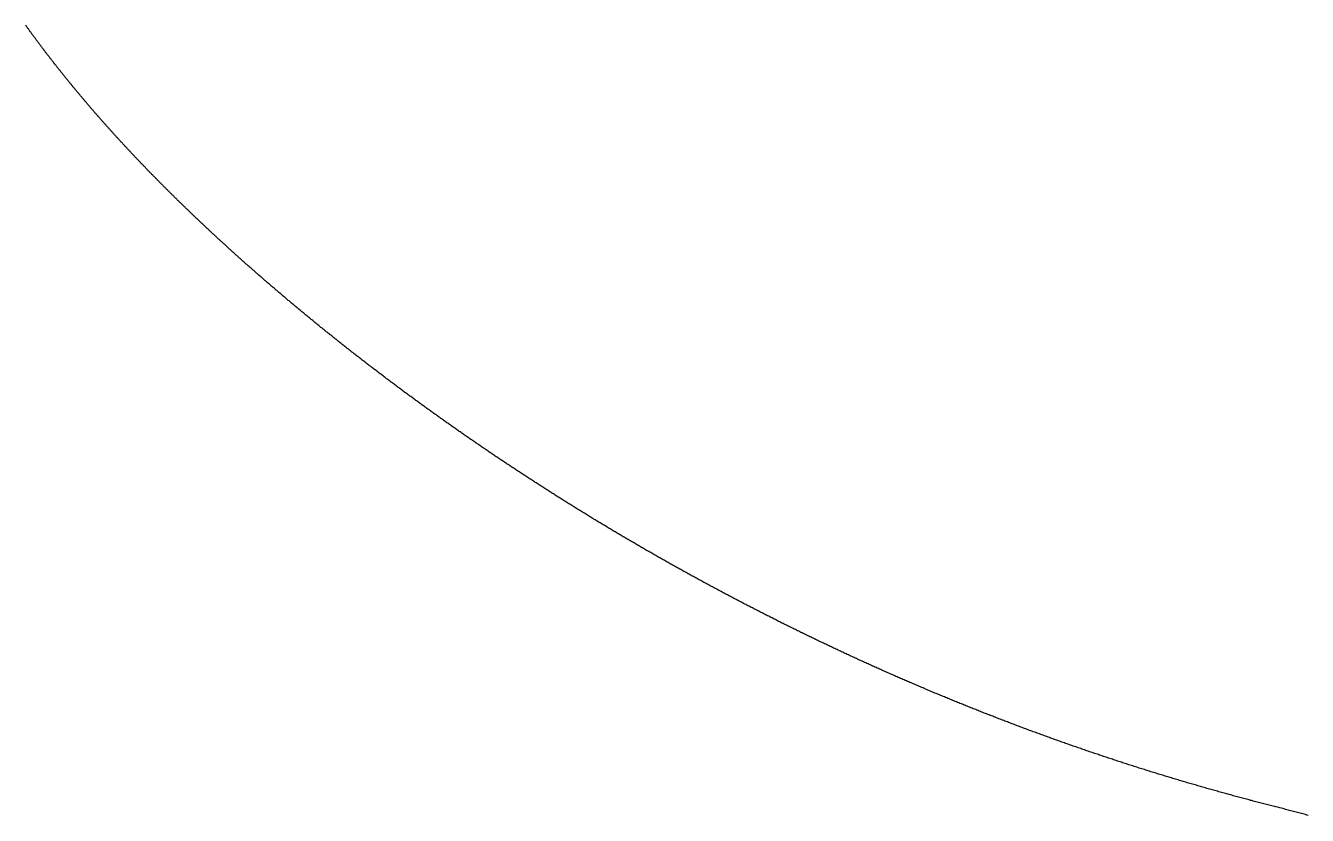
# Model space of a CAD drawing. Header units: millimetres. Extents: x 88 to 97873, y 32 to 55088.
# Drawn here: x 47984.33 to 48006.01, y 5143.49 to 5156.84 of the extents above; entities that cross this region are included whole.
import ezdxf

# ---------------------------------------------------------------- set-up
doc = ezdxf.new("R2010")
doc.units = ezdxf.units.MM
doc.header["$LTSCALE"] = 0.3

msp = doc.modelspace()

# ---------------------------------------------------------------- linework, layer by layer
msp.add_lwpolyline([(48006.026, 5143.489), (48006.003, 5143.495), (48005.98, 5143.501), (48005.958, 5143.507), (48005.935, 5143.513), (48005.912, 5143.52), (48005.889, 5143.526), (48005.866, 5143.532), (48005.843, 5143.538), (48005.821, 5143.544), (48005.798, 5143.55), (48005.775, 5143.555), (48005.752, 5143.561), (48005.729, 5143.567), (48005.707, 5143.573), (48005.684, 5143.579), (48005.661, 5143.585), (48005.638, 5143.591), (48005.616, 5143.597), (48005.593, 5143.603), (48005.57, 5143.609), (48005.547, 5143.614), (48005.525, 5143.62), (48005.502, 5143.626), (48005.479, 5143.632), (48005.457, 5143.638), (48005.434, 5143.644), (48005.411, 5143.649), (48005.389, 5143.655), (48005.366, 5143.661), (48005.343, 5143.667), (48005.321, 5143.673), (48005.298, 5143.679), (48005.275, 5143.685), (48005.253, 5143.69), (48005.23, 5143.696), (48005.208, 5143.702), (48005.185, 5143.708), (48005.162, 5143.714), (48005.14, 5143.72), (48005.117, 5143.726), (48005.095, 5143.732), (48005.072, 5143.738), (48005.05, 5143.743), (48005.027, 5143.749), (48005.004, 5143.755), (48004.982, 5143.761), (48004.959, 5143.767), (48004.937, 5143.773), (48004.914, 5143.779), (48004.892, 5143.785), (48004.87, 5143.791), (48004.847, 5143.797), (48004.825, 5143.803), (48004.802, 5143.81), (48004.78, 5143.816), (48004.757, 5143.822), (48004.735, 5143.828), (48004.713, 5143.834), (48004.69, 5143.84), (48004.668, 5143.846), (48004.645, 5143.852), (48004.623, 5143.858), (48004.601, 5143.865), (48004.578, 5143.871), (48004.556, 5143.877), (48004.534, 5143.883), (48004.511, 5143.889), (48004.489, 5143.896), (48004.467, 5143.902), (48004.444, 5143.908), (48004.422, 5143.914), (48004.4, 5143.921), (48004.378, 5143.927), (48004.355, 5143.933), (48004.333, 5143.94), (48004.311, 5143.946), (48004.289, 5143.952), (48004.266, 5143.959), (48004.244, 5143.965), (48004.222, 5143.971), (48004.2, 5143.978), (48004.178, 5143.984), (48004.155, 5143.99), (48004.133, 5143.997), (48004.111, 5144.003), (48004.089, 5144.01), (48004.067, 5144.016), (48004.045, 5144.023), (48004.023, 5144.029), (48004, 5144.036), (48003.978, 5144.042), (48003.956, 5144.049), (48003.934, 5144.055), (48003.912, 5144.062), (48003.89, 5144.068), (48003.868, 5144.075), (48003.846, 5144.081), (48003.824, 5144.088), (48003.802, 5144.094), (48003.78, 5144.101), (48003.758, 5144.108), (48003.736, 5144.114), (48003.714, 5144.121), (48003.692, 5144.127), (48003.67, 5144.134), (48003.648, 5144.141), (48003.626, 5144.147), (48003.604, 5144.154), (48003.582, 5144.161), (48003.56, 5144.167), (48003.538, 5144.174), (48003.516, 5144.181), (48003.494, 5144.188), (48003.473, 5144.194), (48003.451, 5144.201), (48003.429, 5144.208), (48003.407, 5144.215), (48003.385, 5144.221), (48003.363, 5144.228), (48003.341, 5144.235), (48003.32, 5144.242), (48003.298, 5144.249), (48003.276, 5144.255), (48003.254, 5144.262), (48003.232, 5144.269), (48003.211, 5144.276), (48003.189, 5144.283), (48003.167, 5144.29), (48003.145, 5144.297), (48003.124, 5144.304), (48003.102, 5144.31), (48003.08, 5144.317), (48003.059, 5144.324), (48003.037, 5144.331), (48003.015, 5144.338), (48002.993, 5144.345), (48002.972, 5144.352), (48002.95, 5144.359), (48002.928, 5144.366), (48002.907, 5144.373), (48002.885, 5144.38), (48002.864, 5144.387), (48002.842, 5144.394), (48002.82, 5144.401), (48002.799, 5144.408), (48002.777, 5144.415), (48002.756, 5144.423), (48002.734, 5144.43), (48002.712, 5144.437), (48002.691, 5144.444), (48002.669, 5144.451), (48002.648, 5144.458), (48002.626, 5144.465), (48002.605, 5144.472), (48002.583, 5144.48), (48002.562, 5144.487), (48002.54, 5144.494), (48002.519, 5144.501), (48002.497, 5144.508), (48002.476, 5144.516), (48002.455, 5144.523), (48002.433, 5144.53), (48002.412, 5144.537), (48002.39, 5144.545), (48002.369, 5144.552), (48002.347, 5144.559), (48002.326, 5144.566), (48002.305, 5144.574), (48002.283, 5144.581), (48002.262, 5144.588), (48002.241, 5144.596), (48002.219, 5144.603), (48002.198, 5144.61), (48002.177, 5144.618), (48002.155, 5144.625), (48002.134, 5144.632), (48002.113, 5144.64), (48002.092, 5144.647), (48002.07, 5144.655), (48002.049, 5144.662), (48002.028, 5144.669), (48002.007, 5144.677), (48001.985, 5144.684), (48001.964, 5144.692), (48001.943, 5144.699), (48001.922, 5144.707), (48001.9, 5144.714), (48001.879, 5144.722), (48001.858, 5144.729), (48001.837, 5144.737), (48001.816, 5144.744), (48001.795, 5144.752), (48001.774, 5144.759), (48001.752, 5144.767), (48001.731, 5144.774), (48001.71, 5144.782), (48001.689, 5144.789), (48001.668, 5144.797), (48001.647, 5144.805), (48001.626, 5144.812), (48001.605, 5144.82), (48001.584, 5144.827), (48001.563, 5144.835), (48001.542, 5144.843), (48001.521, 5144.85), (48001.5, 5144.858), (48001.479, 5144.866), (48001.458, 5144.873), (48001.437, 5144.881), (48001.416, 5144.889), (48001.395, 5144.897), (48001.374, 5144.904), (48001.353, 5144.912), (48001.332, 5144.92), (48001.311, 5144.927), (48001.29, 5144.935), (48001.269, 5144.943), (48001.248, 5144.951), (48001.228, 5144.958), (48001.207, 5144.966), (48001.186, 5144.974), (48001.165, 5144.982), (48001.144, 5144.99), (48001.123, 5144.998), (48001.102, 5145.005), (48001.082, 5145.013), (48001.061, 5145.021), (48001.04, 5145.029), (48001.019, 5145.037), (48000.999, 5145.045), (48000.978, 5145.053), (48000.957, 5145.06), (48000.936, 5145.068), (48000.916, 5145.076), (48000.895, 5145.084), (48000.874, 5145.092), (48000.853, 5145.1), (48000.833, 5145.108), (48000.812, 5145.116), (48000.791, 5145.124), (48000.771, 5145.132), (48000.75, 5145.14), (48000.729, 5145.148), (48000.709, 5145.156), (48000.688, 5145.164), (48000.668, 5145.172), (48000.647, 5145.18), (48000.626, 5145.188), (48000.606, 5145.196), (48000.585, 5145.204), (48000.565, 5145.212), (48000.544, 5145.22), (48000.524, 5145.228), (48000.503, 5145.236), (48000.483, 5145.245), (48000.462, 5145.253), (48000.442, 5145.261), (48000.421, 5145.269), (48000.401, 5145.277), (48000.38, 5145.285), (48000.36, 5145.293), (48000.339, 5145.301), (48000.319, 5145.31), (48000.298, 5145.318), (48000.278, 5145.326), (48000.258, 5145.334), (48000.237, 5145.342), (48000.217, 5145.351), (48000.196, 5145.359), (48000.176, 5145.367), (48000.156, 5145.375), (48000.135, 5145.383), (48000.115, 5145.392), (48000.095, 5145.4), (48000.074, 5145.408), (48000.054, 5145.417), (48000.034, 5145.425), (48000.013, 5145.433), (47999.993, 5145.441), (47999.973, 5145.45), (47999.953, 5145.458), (47999.932, 5145.466), (47999.912, 5145.475), (47999.892, 5145.483), (47999.872, 5145.491), (47999.852, 5145.5), (47999.831, 5145.508), (47999.811, 5145.516), (47999.791, 5145.525), (47999.771, 5145.533), (47999.751, 5145.542), (47999.731, 5145.55), (47999.71, 5145.558), (47999.69, 5145.567), (47999.67, 5145.575), (47999.65, 5145.584), (47999.63, 5145.592), (47999.61, 5145.601), (47999.59, 5145.609), (47999.57, 5145.618), (47999.55, 5145.626), (47999.53, 5145.635), (47999.51, 5145.643), (47999.49, 5145.652), (47999.47, 5145.66), (47999.45, 5145.669), (47999.43, 5145.677), (47999.41, 5145.686), (47999.39, 5145.694), (47999.37, 5145.703), (47999.35, 5145.711), (47999.33, 5145.72), (47999.31, 5145.728), (47999.29, 5145.737), (47999.27, 5145.746), (47999.25, 5145.754), (47999.23, 5145.763), (47999.21, 5145.771), (47999.19, 5145.78), (47999.171, 5145.789), (47999.151, 5145.797), (47999.131, 5145.806), (47999.111, 5145.814), (47999.091, 5145.823), (47999.072, 5145.832), (47999.052, 5145.84), (47999.032, 5145.849), (47999.012, 5145.858), (47998.992, 5145.867), (47998.973, 5145.875), (47998.953, 5145.884), (47998.933, 5145.893), (47998.913, 5145.901), (47998.894, 5145.91), (47998.874, 5145.919), (47998.854, 5145.928), (47998.835, 5145.936), (47998.815, 5145.945), (47998.795, 5145.954), (47998.776, 5145.963), (47998.756, 5145.971), (47998.736, 5145.98), (47998.717, 5145.989), (47998.697, 5145.998), (47998.678, 5146.007), (47998.658, 5146.015), (47998.638, 5146.024), (47998.619, 5146.033), (47998.599, 5146.042), (47998.58, 5146.051), (47998.56, 5146.06), (47998.541, 5146.068), (47998.521, 5146.077), (47998.502, 5146.086), (47998.482, 5146.095), (47998.463, 5146.104), (47998.443, 5146.113), (47998.424, 5146.122), (47998.404, 5146.131), (47998.385, 5146.14), (47998.365, 5146.148), (47998.346, 5146.157), (47998.327, 5146.166), (47998.307, 5146.175), (47998.288, 5146.184), (47998.269, 5146.193), (47998.249, 5146.202), (47998.23, 5146.211), (47998.21, 5146.22), (47998.191, 5146.229), (47998.172, 5146.238), (47998.152, 5146.247), (47998.133, 5146.256), (47998.114, 5146.265), (47998.095, 5146.274), (47998.075, 5146.283), (47998.056, 5146.292), (47998.037, 5146.301), (47998.018, 5146.31), (47997.998, 5146.319), (47997.979, 5146.328), (47997.96, 5146.337), (47997.941, 5146.346), (47997.922, 5146.355), (47997.902, 5146.365), (47997.883, 5146.374), (47997.864, 5146.383), (47997.845, 5146.392), (47997.826, 5146.401), (47997.807, 5146.41), (47997.788, 5146.419), (47997.768, 5146.428), (47997.749, 5146.437), (47997.73, 5146.447), (47997.711, 5146.456), (47997.692, 5146.465), (47997.673, 5146.474), (47997.654, 5146.483), (47997.635, 5146.492), (47997.616, 5146.502), (47997.597, 5146.511), (47997.578, 5146.52), (47997.559, 5146.529), (47997.54, 5146.538), (47997.521, 5146.548), (47997.502, 5146.557), (47997.483, 5146.566), (47997.464, 5146.575), (47997.445, 5146.584), (47997.426, 5146.594), (47997.408, 5146.603), (47997.389, 5146.612), (47997.37, 5146.621), (47997.351, 5146.631), (47997.332, 5146.64), (47997.313, 5146.649), (47997.294, 5146.659), (47997.276, 5146.668), (47997.257, 5146.677), (47997.238, 5146.686), (47997.219, 5146.696), (47997.2, 5146.705), (47997.182, 5146.714), (47997.163, 5146.724), (47997.144, 5146.733), (47997.125, 5146.742), (47997.107, 5146.752), (47997.088, 5146.761), (47997.069, 5146.77), (47997.051, 5146.78), (47997.032, 5146.789), (47997.013, 5146.799), (47996.995, 5146.808), (47996.976, 5146.817), (47996.957, 5146.827), (47996.939, 5146.836), (47996.92, 5146.846), (47996.902, 5146.855), (47996.883, 5146.864), (47996.864, 5146.874), (47996.846, 5146.883), (47996.827, 5146.893), (47996.809, 5146.902), (47996.79, 5146.912), (47996.772, 5146.921), (47996.753, 5146.93), (47996.735, 5146.94), (47996.716, 5146.949), (47996.698, 5146.959), (47996.679, 5146.968), (47996.661, 5146.978), (47996.642, 5146.987), (47996.624, 5146.997), (47996.605, 5147.006), (47996.587, 5147.016), (47996.569, 5147.025), (47996.55, 5147.035), (47996.532, 5147.044), (47996.513, 5147.054), (47996.495, 5147.063), (47996.477, 5147.073), (47996.458, 5147.082), (47996.44, 5147.092), (47996.422, 5147.102), (47996.403, 5147.111), (47996.385, 5147.121), (47996.367, 5147.13), (47996.348, 5147.14), (47996.33, 5147.149), (47996.312, 5147.159), (47996.294, 5147.169), (47996.276, 5147.178), (47996.257, 5147.188), (47996.239, 5147.197), (47996.221, 5147.207), (47996.203, 5147.217), (47996.185, 5147.226), (47996.166, 5147.236), (47996.148, 5147.245), (47996.13, 5147.255), (47996.112, 5147.265), (47996.094, 5147.274), (47996.076, 5147.284), (47996.058, 5147.294), (47996.04, 5147.303), (47996.021, 5147.313), (47996.003, 5147.323), (47995.985, 5147.332), (47995.967, 5147.342), (47995.949, 5147.352), (47995.931, 5147.361), (47995.913, 5147.371), (47995.895, 5147.381), (47995.877, 5147.391), (47995.859, 5147.4), (47995.841, 5147.41), (47995.823, 5147.42), (47995.805, 5147.429), (47995.787, 5147.439), (47995.77, 5147.449), (47995.752, 5147.459), (47995.734, 5147.468), (47995.716, 5147.478), (47995.698, 5147.488), (47995.68, 5147.498), (47995.662, 5147.507), (47995.644, 5147.517), (47995.627, 5147.527), (47995.609, 5147.537), (47995.591, 5147.547), (47995.573, 5147.556), (47995.555, 5147.566), (47995.538, 5147.576), (47995.52, 5147.586), (47995.502, 5147.596), (47995.484, 5147.605), (47995.467, 5147.615), (47995.449, 5147.625), (47995.431, 5147.635), (47995.414, 5147.645), (47995.396, 5147.654), (47995.378, 5147.664), (47995.361, 5147.674), (47995.343, 5147.684), (47995.325, 5147.694), (47995.308, 5147.704), (47995.29, 5147.714), (47995.272, 5147.723), (47995.255, 5147.733), (47995.237, 5147.743), (47995.22, 5147.753), (47995.202, 5147.763), (47995.185, 5147.773), (47995.167, 5147.783), (47995.149, 5147.793), (47995.132, 5147.803), (47995.114, 5147.812), (47995.097, 5147.822), (47995.079, 5147.832), (47995.062, 5147.842), (47995.045, 5147.852), (47995.027, 5147.862), (47995.01, 5147.872), (47994.992, 5147.882), (47994.975, 5147.892), (47994.957, 5147.902), (47994.94, 5147.912), (47994.923, 5147.922), (47994.905, 5147.932), (47994.888, 5147.942), (47994.871, 5147.951), (47994.853, 5147.961), (47994.836, 5147.971), (47994.819, 5147.981), (47994.801, 5147.991), (47994.784, 5148.001), (47994.767, 5148.011), (47994.75, 5148.021), (47994.732, 5148.031), (47994.715, 5148.041), (47994.698, 5148.051), (47994.681, 5148.061), (47994.663, 5148.071), (47994.646, 5148.081), (47994.629, 5148.091), (47994.612, 5148.101), (47994.595, 5148.111), (47994.578, 5148.121), (47994.56, 5148.131), (47994.543, 5148.142), (47994.526, 5148.152), (47994.509, 5148.162), (47994.492, 5148.172), (47994.475, 5148.182), (47994.458, 5148.192), (47994.441, 5148.202), (47994.424, 5148.212), (47994.407, 5148.222), (47994.39, 5148.232), (47994.373, 5148.242), (47994.356, 5148.252), (47994.339, 5148.262), (47994.322, 5148.272), (47994.305, 5148.282), (47994.288, 5148.292), (47994.271, 5148.303), (47994.254, 5148.313), (47994.237, 5148.323), (47994.22, 5148.333), (47994.203, 5148.343), (47994.186, 5148.353), (47994.17, 5148.363), (47994.153, 5148.373), (47994.136, 5148.383), (47994.119, 5148.394), (47994.102, 5148.404), (47994.085, 5148.414), (47994.069, 5148.424), (47994.052, 5148.434), (47994.035, 5148.444), (47994.018, 5148.454), (47994.001, 5148.465), (47993.985, 5148.475), (47993.968, 5148.485), (47993.951, 5148.495), (47993.935, 5148.505), (47993.918, 5148.515), (47993.901, 5148.525), (47993.884, 5148.536), (47993.868, 5148.546), (47993.851, 5148.556), (47993.835, 5148.566), (47993.818, 5148.576), (47993.801, 5148.587), (47993.785, 5148.597), (47993.768, 5148.607), (47993.752, 5148.617), (47993.735, 5148.627), (47993.718, 5148.638), (47993.702, 5148.648), (47993.685, 5148.658), (47993.669, 5148.668), (47993.652, 5148.678), (47993.636, 5148.689), (47993.619, 5148.699), (47993.603, 5148.709), (47993.586, 5148.719), (47993.57, 5148.729), (47993.554, 5148.74), (47993.537, 5148.75), (47993.521, 5148.76), (47993.504, 5148.77), (47993.488, 5148.781), (47993.472, 5148.791), (47993.455, 5148.801), (47993.439, 5148.811), (47993.422, 5148.822), (47993.406, 5148.832), (47993.39, 5148.842), (47993.374, 5148.852), (47993.357, 5148.863), (47993.341, 5148.873), (47993.325, 5148.883), (47993.308, 5148.893), (47993.292, 5148.904), (47993.276, 5148.914), (47993.26, 5148.924), (47993.243, 5148.935), (47993.227, 5148.945), (47993.211, 5148.955), (47993.195, 5148.965), (47993.179, 5148.976), (47993.163, 5148.986), (47993.146, 5148.996), (47993.13, 5149.007), (47993.114, 5149.017), (47993.098, 5149.027), (47993.082, 5149.037), (47993.066, 5149.048), (47993.05, 5149.058), (47993.034, 5149.068), (47993.018, 5149.079), (47993.002, 5149.089), (47992.986, 5149.099), (47992.97, 5149.11), (47992.954, 5149.12), (47992.938, 5149.13), (47992.922, 5149.141), (47992.906, 5149.151), (47992.89, 5149.161), (47992.874, 5149.172), (47992.858, 5149.182), (47992.842, 5149.192), (47992.826, 5149.203), (47992.81, 5149.213), (47992.794, 5149.223), (47992.779, 5149.234), (47992.763, 5149.244), (47992.747, 5149.254), (47992.731, 5149.265), (47992.715, 5149.275), (47992.699, 5149.285), (47992.684, 5149.296), (47992.668, 5149.306), (47992.652, 5149.317), (47992.636, 5149.327), (47992.621, 5149.337), (47992.605, 5149.348), (47992.589, 5149.358), (47992.573, 5149.368), (47992.558, 5149.379), (47992.542, 5149.389), (47992.526, 5149.4), (47992.511, 5149.41), (47992.495, 5149.42), (47992.479, 5149.431), (47992.464, 5149.441), (47992.448, 5149.451), (47992.433, 5149.462), (47992.417, 5149.472), (47992.401, 5149.483), (47992.386, 5149.493), (47992.37, 5149.503), (47992.355, 5149.514), (47992.339, 5149.524), (47992.324, 5149.535), (47992.308, 5149.545), (47992.293, 5149.555), (47992.277, 5149.566), (47992.262, 5149.576), (47992.246, 5149.587), (47992.231, 5149.597), (47992.215, 5149.607), (47992.2, 5149.618), (47992.185, 5149.628), (47992.169, 5149.639), (47992.154, 5149.649), (47992.138, 5149.66), (47992.123, 5149.67), (47992.108, 5149.68), (47992.092, 5149.691), (47992.077, 5149.701), (47992.062, 5149.712), (47992.046, 5149.722), (47992.031, 5149.733), (47992.016, 5149.743), (47992.001, 5149.753), (47991.985, 5149.764), (47991.97, 5149.774), (47991.955, 5149.785), (47991.94, 5149.795), (47991.925, 5149.806), (47991.909, 5149.816), (47991.894, 5149.826), (47991.879, 5149.837), (47991.864, 5149.847), (47991.849, 5149.858), (47991.834, 5149.868), (47991.819, 5149.879), (47991.803, 5149.889), (47991.788, 5149.9), (47991.773, 5149.91), (47991.758, 5149.92), (47991.743, 5149.931), (47991.728, 5149.941), (47991.713, 5149.952), (47991.698, 5149.962), (47991.683, 5149.973), (47991.668, 5149.983), (47991.653, 5149.994), (47991.638, 5150.004), (47991.623, 5150.015), (47991.608, 5150.025), (47991.593, 5150.036), (47991.578, 5150.046), (47991.564, 5150.056), (47991.549, 5150.067), (47991.534, 5150.077), (47991.519, 5150.088), (47991.504, 5150.098), (47991.489, 5150.109), (47991.474, 5150.119), (47991.46, 5150.13), (47991.445, 5150.14), (47991.43, 5150.151), (47991.415, 5150.161), (47991.4, 5150.172), (47991.386, 5150.182), (47991.371, 5150.193), (47991.356, 5150.203), (47991.342, 5150.214), (47991.327, 5150.224), (47991.312, 5150.234), (47991.297, 5150.245), (47991.283, 5150.255), (47991.268, 5150.266), (47991.253, 5150.276), (47991.239, 5150.287), (47991.224, 5150.297), (47991.21, 5150.308), (47991.195, 5150.318), (47991.18, 5150.329), (47991.166, 5150.339), (47991.151, 5150.35), (47991.137, 5150.36), (47991.122, 5150.371), (47991.108, 5150.381), (47991.093, 5150.392), (47991.079, 5150.402), (47991.064, 5150.413), (47991.05, 5150.423), (47991.035, 5150.434), (47991.021, 5150.444), (47991.007, 5150.455), (47990.992, 5150.465), (47990.978, 5150.476), (47990.963, 5150.486), (47990.949, 5150.497), (47990.935, 5150.507), (47990.92, 5150.518), (47990.906, 5150.528), (47990.892, 5150.539), (47990.877, 5150.549), (47990.863, 5150.56), (47990.849, 5150.57), (47990.834, 5150.58), (47990.82, 5150.591), (47990.806, 5150.601), (47990.792, 5150.612), (47990.777, 5150.622), (47990.763, 5150.633), (47990.749, 5150.643), (47990.735, 5150.654), (47990.721, 5150.664), (47990.706, 5150.675), (47990.692, 5150.685), (47990.678, 5150.696), (47990.664, 5150.706), (47990.65, 5150.717), (47990.636, 5150.727), (47990.622, 5150.738), (47990.608, 5150.748), (47990.594, 5150.759), (47990.58, 5150.769), (47990.566, 5150.78), (47990.552, 5150.79), (47990.538, 5150.801), (47990.524, 5150.811), (47990.51, 5150.822), (47990.496, 5150.832), (47990.482, 5150.843), (47990.468, 5150.853), (47990.454, 5150.864), (47990.44, 5150.874), (47990.426, 5150.885), (47990.412, 5150.895), (47990.398, 5150.906), (47990.384, 5150.916), (47990.37, 5150.927), (47990.357, 5150.937), (47990.343, 5150.948), (47990.329, 5150.958), (47990.315, 5150.969), (47990.301, 5150.979), (47990.288, 5150.99), (47990.274, 5151), (47990.26, 5151.01), (47990.246, 5151.021), (47990.233, 5151.031), (47990.219, 5151.042), (47990.205, 5151.052), (47990.191, 5151.063), (47990.178, 5151.073), (47990.164, 5151.084), (47990.15, 5151.094), (47990.137, 5151.105), (47990.123, 5151.115), (47990.11, 5151.126), (47990.096, 5151.136), (47990.082, 5151.147), (47990.069, 5151.157), (47990.055, 5151.168), (47990.042, 5151.178), (47990.028, 5151.189), (47990.015, 5151.199), (47990.001, 5151.209), (47989.988, 5151.22), (47989.974, 5151.23), (47989.961, 5151.241), (47989.947, 5151.251), (47989.934, 5151.262), (47989.92, 5151.272), (47989.907, 5151.283), (47989.893, 5151.293), (47989.88, 5151.304), (47989.867, 5151.314), (47989.853, 5151.325), (47989.84, 5151.335), (47989.827, 5151.346), (47989.813, 5151.356), (47989.8, 5151.366), (47989.787, 5151.377), (47989.773, 5151.387), (47989.76, 5151.398), (47989.747, 5151.408), (47989.734, 5151.419), (47989.72, 5151.429), (47989.707, 5151.44), (47989.694, 5151.45), (47989.681, 5151.46), (47989.668, 5151.471), (47989.654, 5151.481), (47989.641, 5151.492), (47989.628, 5151.502), (47989.615, 5151.513), (47989.602, 5151.523), (47989.589, 5151.534), (47989.576, 5151.544), (47989.563, 5151.554), (47989.549, 5151.565), (47989.536, 5151.575), (47989.523, 5151.586), (47989.51, 5151.596), (47989.497, 5151.607), (47989.484, 5151.617), (47989.471, 5151.627), (47989.458, 5151.638), (47989.445, 5151.648), (47989.432, 5151.659), (47989.419, 5151.669), (47989.407, 5151.68), (47989.394, 5151.69), (47989.381, 5151.7), (47989.368, 5151.711), (47989.355, 5151.721), (47989.342, 5151.732), (47989.329, 5151.742), (47989.316, 5151.752), (47989.304, 5151.763), (47989.291, 5151.773), (47989.278, 5151.784), (47989.265, 5151.794), (47989.253, 5151.804), (47989.24, 5151.815), (47989.227, 5151.825), (47989.214, 5151.836), (47989.202, 5151.846), (47989.189, 5151.856), (47989.176, 5151.867), (47989.164, 5151.877), (47989.151, 5151.888), (47989.138, 5151.898), (47989.126, 5151.908), (47989.113, 5151.919), (47989.1, 5151.929), (47989.088, 5151.939), (47989.075, 5151.95), (47989.063, 5151.96), (47989.05, 5151.971), (47989.037, 5151.981), (47989.025, 5151.991), (47989.012, 5152.002), (47989, 5152.012), (47988.987, 5152.022), (47988.975, 5152.033), (47988.963, 5152.043), (47988.95, 5152.053), (47988.938, 5152.064), (47988.925, 5152.074), (47988.913, 5152.084), (47988.9, 5152.095), (47988.888, 5152.105), (47988.876, 5152.115), (47988.863, 5152.126), (47988.851, 5152.136), (47988.839, 5152.146), (47988.826, 5152.157), (47988.814, 5152.167), (47988.802, 5152.177), (47988.789, 5152.188), (47988.777, 5152.198), (47988.765, 5152.208), (47988.753, 5152.219), (47988.74, 5152.229), (47988.728, 5152.239), (47988.716, 5152.25), (47988.704, 5152.26), (47988.692, 5152.27), (47988.68, 5152.281), (47988.667, 5152.291), (47988.655, 5152.301), (47988.643, 5152.312), (47988.631, 5152.322), (47988.619, 5152.332), (47988.607, 5152.342), (47988.595, 5152.353), (47988.583, 5152.363), (47988.571, 5152.373), (47988.559, 5152.384), (47988.547, 5152.394), (47988.535, 5152.404), (47988.523, 5152.414), (47988.511, 5152.425), (47988.499, 5152.435), (47988.487, 5152.445), (47988.475, 5152.455), (47988.463, 5152.466), (47988.451, 5152.476), (47988.439, 5152.486), (47988.427, 5152.496), (47988.416, 5152.507), (47988.404, 5152.517), (47988.392, 5152.527), (47988.38, 5152.537), (47988.368, 5152.548), (47988.356, 5152.558), (47988.345, 5152.568), (47988.333, 5152.578), (47988.321, 5152.589), (47988.309, 5152.599), (47988.298, 5152.609), (47988.286, 5152.619), (47988.274, 5152.629), (47988.263, 5152.64), (47988.251, 5152.65), (47988.239, 5152.66), (47988.228, 5152.67), (47988.216, 5152.68), (47988.204, 5152.691), (47988.193, 5152.701), (47988.181, 5152.711), (47988.17, 5152.721), (47988.158, 5152.731), (47988.146, 5152.742), (47988.135, 5152.752), (47988.123, 5152.762), (47988.112, 5152.772), (47988.1, 5152.782), (47988.089, 5152.792), (47988.077, 5152.803), (47988.066, 5152.813), (47988.055, 5152.823), (47988.043, 5152.833), (47988.032, 5152.843), (47988.02, 5152.853), (47988.009, 5152.864), (47987.998, 5152.874), (47987.986, 5152.884), (47987.975, 5152.894), (47987.964, 5152.904), (47987.952, 5152.914), (47987.941, 5152.924), (47987.93, 5152.934), (47987.918, 5152.945), (47987.907, 5152.955), (47987.896, 5152.965), (47987.885, 5152.975), (47987.873, 5152.985), (47987.862, 5152.995), (47987.851, 5153.005), (47987.84, 5153.015), (47987.829, 5153.025), (47987.818, 5153.035), (47987.806, 5153.046), (47987.795, 5153.056), (47987.784, 5153.066), (47987.773, 5153.076), (47987.762, 5153.086), (47987.751, 5153.096), (47987.74, 5153.106), (47987.729, 5153.116), (47987.718, 5153.126), (47987.707, 5153.136), (47987.696, 5153.146), (47987.685, 5153.156), (47987.674, 5153.166), (47987.663, 5153.176), (47987.652, 5153.186), (47987.641, 5153.196), (47987.63, 5153.206), (47987.619, 5153.216), (47987.608, 5153.226), (47987.597, 5153.236), (47987.586, 5153.246), (47987.576, 5153.256), (47987.565, 5153.266), (47987.554, 5153.276), (47987.543, 5153.286), (47987.532, 5153.296), (47987.522, 5153.306), (47987.511, 5153.316), (47987.5, 5153.326), (47987.489, 5153.336), (47987.479, 5153.346), (47987.468, 5153.356), (47987.457, 5153.366), (47987.446, 5153.376), (47987.436, 5153.386), (47987.425, 5153.396), (47987.414, 5153.406), (47987.404, 5153.416), (47987.393, 5153.426), (47987.383, 5153.436), (47987.372, 5153.446), (47987.361, 5153.456), (47987.351, 5153.466), (47987.34, 5153.476), (47987.33, 5153.486), (47987.319, 5153.496), (47987.309, 5153.506), (47987.298, 5153.516), (47987.288, 5153.525), (47987.277, 5153.535), (47987.267, 5153.545), (47987.256, 5153.555), (47987.246, 5153.565), (47987.235, 5153.575), (47987.225, 5153.585), (47987.215, 5153.595), (47987.204, 5153.605), (47987.194, 5153.615), (47987.183, 5153.625), (47987.173, 5153.634), (47987.163, 5153.644), (47987.152, 5153.654), (47987.142, 5153.664), (47987.132, 5153.674), (47987.122, 5153.684), (47987.111, 5153.694), (47987.101, 5153.704), (47987.091, 5153.713), (47987.081, 5153.723), (47987.07, 5153.733), (47987.06, 5153.743), (47987.05, 5153.753), (47987.04, 5153.763), (47987.03, 5153.772), (47987.019, 5153.782), (47987.009, 5153.792), (47986.999, 5153.802), (47986.989, 5153.812), (47986.979, 5153.822), (47986.969, 5153.831), (47986.959, 5153.841), (47986.949, 5153.851), (47986.939, 5153.861), (47986.929, 5153.871), (47986.919, 5153.88), (47986.909, 5153.89), (47986.899, 5153.9), (47986.889, 5153.91), (47986.879, 5153.92), (47986.869, 5153.929), (47986.859, 5153.939), (47986.849, 5153.949), (47986.839, 5153.959), (47986.829, 5153.969), (47986.819, 5153.978), (47986.809, 5153.988), (47986.799, 5153.998), (47986.789, 5154.008), (47986.78, 5154.017), (47986.77, 5154.027), (47986.76, 5154.037), (47986.75, 5154.047), (47986.74, 5154.056), (47986.731, 5154.066), (47986.721, 5154.076), (47986.711, 5154.086), (47986.701, 5154.095), (47986.692, 5154.105), (47986.682, 5154.115), (47986.672, 5154.125), (47986.662, 5154.134), (47986.653, 5154.144), (47986.643, 5154.154), (47986.633, 5154.164), (47986.624, 5154.173), (47986.614, 5154.183), (47986.604, 5154.193), (47986.595, 5154.202), (47986.585, 5154.212), (47986.576, 5154.222), (47986.566, 5154.232), (47986.557, 5154.241), (47986.547, 5154.251), (47986.537, 5154.261), (47986.528, 5154.27), (47986.518, 5154.28), (47986.509, 5154.29), (47986.499, 5154.299), (47986.49, 5154.309), (47986.481, 5154.319), (47986.471, 5154.328), (47986.462, 5154.338), (47986.452, 5154.348), (47986.443, 5154.357), (47986.433, 5154.367), (47986.424, 5154.377), (47986.415, 5154.386), (47986.405, 5154.396), (47986.396, 5154.406), (47986.387, 5154.415), (47986.377, 5154.425), (47986.368, 5154.435), (47986.359, 5154.444), (47986.349, 5154.454), (47986.34, 5154.463), (47986.331, 5154.473), (47986.322, 5154.483), (47986.312, 5154.492), (47986.303, 5154.502), (47986.294, 5154.512), (47986.285, 5154.521), (47986.275, 5154.531), (47986.266, 5154.54), (47986.257, 5154.55), (47986.248, 5154.56), (47986.239, 5154.569), (47986.23, 5154.579), (47986.221, 5154.588), (47986.211, 5154.598), (47986.202, 5154.608), (47986.193, 5154.617), (47986.184, 5154.627), (47986.175, 5154.636), (47986.166, 5154.646), (47986.157, 5154.655), (47986.148, 5154.665), (47986.139, 5154.675), (47986.13, 5154.684), (47986.121, 5154.694), (47986.112, 5154.703), (47986.103, 5154.713), (47986.094, 5154.722), (47986.085, 5154.732), (47986.076, 5154.742), (47986.067, 5154.751), (47986.058, 5154.761), (47986.05, 5154.77), (47986.041, 5154.78), (47986.032, 5154.789), (47986.023, 5154.799), (47986.014, 5154.808), (47986.005, 5154.818), (47985.996, 5154.827), (47985.988, 5154.837), (47985.979, 5154.846), (47985.97, 5154.856), (47985.961, 5154.866), (47985.953, 5154.875), (47985.944, 5154.885), (47985.935, 5154.894), (47985.926, 5154.904), (47985.918, 5154.913), (47985.909, 5154.923), (47985.9, 5154.932), (47985.892, 5154.942), (47985.883, 5154.951), (47985.874, 5154.961), (47985.866, 5154.97), (47985.857, 5154.98), (47985.848, 5154.989), (47985.84, 5154.998), (47985.831, 5155.008), (47985.822, 5155.017), (47985.814, 5155.027), (47985.805, 5155.036), (47985.797, 5155.046), (47985.788, 5155.055), (47985.78, 5155.065), (47985.771, 5155.074), (47985.763, 5155.084), (47985.754, 5155.093), (47985.746, 5155.103), (47985.737, 5155.112), (47985.729, 5155.122), (47985.72, 5155.131), (47985.712, 5155.14), (47985.703, 5155.15), (47985.695, 5155.159), (47985.687, 5155.169), (47985.678, 5155.178), (47985.67, 5155.188), (47985.661, 5155.197), (47985.653, 5155.206), (47985.645, 5155.216), (47985.636, 5155.225), (47985.628, 5155.235), (47985.62, 5155.244), (47985.611, 5155.254), (47985.603, 5155.263), (47985.595, 5155.272), (47985.587, 5155.282), (47985.578, 5155.291), (47985.57, 5155.301), (47985.562, 5155.31), (47985.554, 5155.319), (47985.545, 5155.329), (47985.537, 5155.338), (47985.529, 5155.348), (47985.521, 5155.357), (47985.513, 5155.366), (47985.504, 5155.376), (47985.496, 5155.385), (47985.488, 5155.395), (47985.48, 5155.404), (47985.472, 5155.413), (47985.464, 5155.423), (47985.456, 5155.432), (47985.448, 5155.441), (47985.44, 5155.451), (47985.432, 5155.46), (47985.423, 5155.47), (47985.415, 5155.479), (47985.407, 5155.488), (47985.399, 5155.498), (47985.391, 5155.507), (47985.383, 5155.516), (47985.375, 5155.526), (47985.367, 5155.535), (47985.359, 5155.544), (47985.352, 5155.554), (47985.344, 5155.563), (47985.336, 5155.572), (47985.328, 5155.582), (47985.32, 5155.591), (47985.312, 5155.6), (47985.304, 5155.61), (47985.296, 5155.619), (47985.288, 5155.628), (47985.28, 5155.638), (47985.273, 5155.647), (47985.265, 5155.656), (47985.257, 5155.666), (47985.249, 5155.675), (47985.241, 5155.684), (47985.234, 5155.694), (47985.226, 5155.703), (47985.218, 5155.712), (47985.21, 5155.722), (47985.203, 5155.731), (47985.195, 5155.74), (47985.187, 5155.749), (47985.179, 5155.759), (47985.172, 5155.768), (47985.164, 5155.777), (47985.156, 5155.787), (47985.149, 5155.796), (47985.141, 5155.805), (47985.133, 5155.814), (47985.126, 5155.824), (47985.118, 5155.833), (47985.11, 5155.842), (47985.103, 5155.852), (47985.095, 5155.861), (47985.088, 5155.87), (47985.08, 5155.879), (47985.073, 5155.889), (47985.065, 5155.898), (47985.057, 5155.907), (47985.05, 5155.916), (47985.042, 5155.926), (47985.035, 5155.935), (47985.027, 5155.944), (47985.02, 5155.953), (47985.012, 5155.963), (47985.005, 5155.972), (47984.997, 5155.981), (47984.99, 5155.99), (47984.983, 5156), (47984.975, 5156.009), (47984.968, 5156.018), (47984.96, 5156.027), (47984.953, 5156.037), (47984.946, 5156.046), (47984.938, 5156.055), (47984.931, 5156.064), (47984.923, 5156.074), (47984.916, 5156.083), (47984.909, 5156.092), (47984.901, 5156.101), (47984.894, 5156.11), (47984.887, 5156.12), (47984.879, 5156.129), (47984.872, 5156.138), (47984.865, 5156.147), (47984.858, 5156.157), (47984.85, 5156.166), (47984.843, 5156.175), (47984.836, 5156.184), (47984.829, 5156.193), (47984.821, 5156.203), (47984.814, 5156.212), (47984.807, 5156.221), (47984.8, 5156.23), (47984.793, 5156.239), (47984.786, 5156.249), (47984.778, 5156.258), (47984.771, 5156.267), (47984.764, 5156.276), (47984.757, 5156.285), (47984.75, 5156.294), (47984.743, 5156.304), (47984.736, 5156.313), (47984.729, 5156.322), (47984.722, 5156.331), (47984.715, 5156.34), (47984.707, 5156.35), (47984.7, 5156.359), (47984.693, 5156.368), (47984.686, 5156.377), (47984.679, 5156.386), (47984.672, 5156.395), (47984.665, 5156.404), (47984.658, 5156.414), (47984.651, 5156.423), (47984.644, 5156.432), (47984.637, 5156.441), (47984.631, 5156.45), (47984.624, 5156.459), (47984.617, 5156.469), (47984.61, 5156.478), (47984.603, 5156.487), (47984.596, 5156.496), (47984.589, 5156.505), (47984.582, 5156.514), (47984.575, 5156.523), (47984.569, 5156.533), (47984.562, 5156.542), (47984.555, 5156.551), (47984.548, 5156.56), (47984.541, 5156.569), (47984.534, 5156.578), (47984.528, 5156.587), (47984.521, 5156.596), (47984.514, 5156.606), (47984.507, 5156.615), (47984.5, 5156.624), (47984.494, 5156.633), (47984.487, 5156.642), (47984.48, 5156.651), (47984.474, 5156.66), (47984.467, 5156.669), (47984.46, 5156.679), (47984.453, 5156.688), (47984.447, 5156.697), (47984.44, 5156.706), (47984.433, 5156.715), (47984.427, 5156.724), (47984.42, 5156.733), (47984.414, 5156.742), (47984.407, 5156.751), (47984.4, 5156.76), (47984.394, 5156.77), (47984.387, 5156.779), (47984.381, 5156.788), (47984.374, 5156.797), (47984.367, 5156.806), (47984.361, 5156.815), (47984.354, 5156.824), (47984.348, 5156.833), (47984.341, 5156.842), (47984.335, 5156.851)])

doc.saveas('drawing.dxf')
